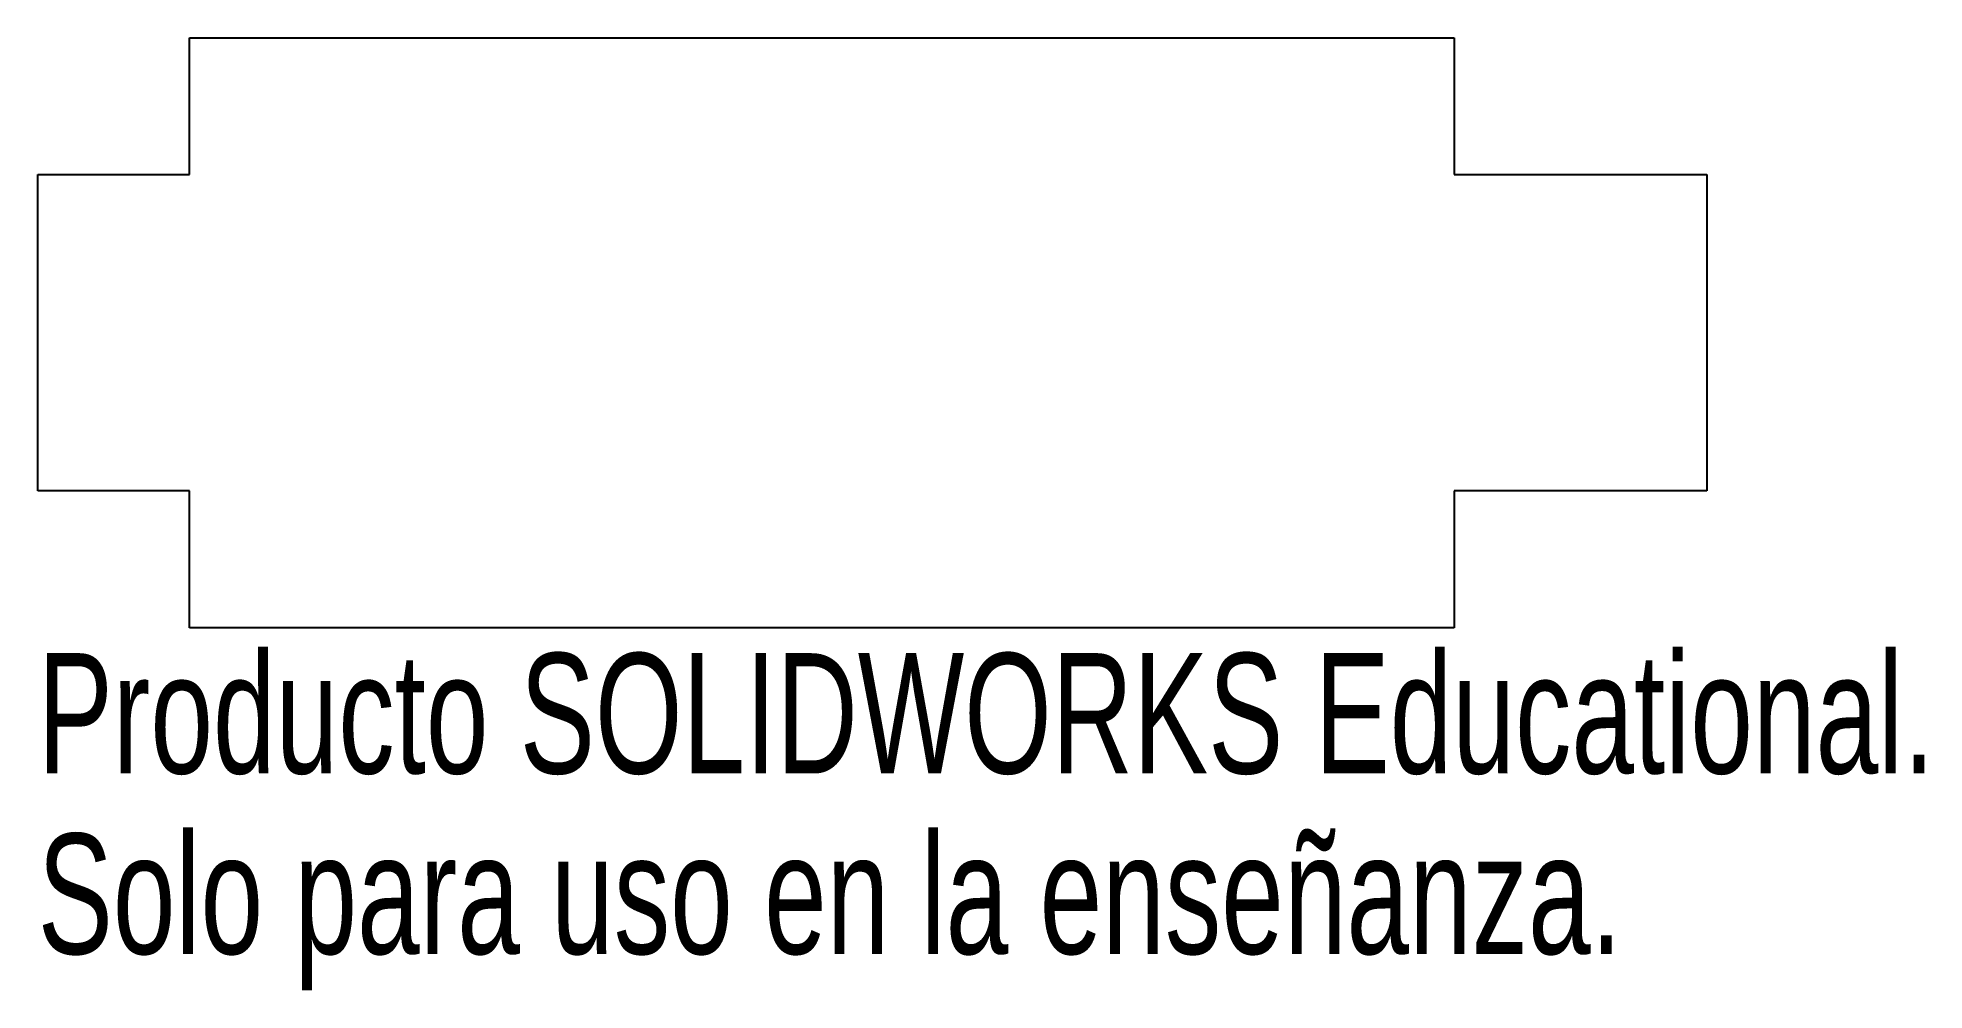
# Model space of a CAD drawing. Header units: inches. Extents: x 7.36 to 10.34, y -1.04 to 0.47.
import ezdxf

# ---------------------------------------------------------------- set-up
doc = ezdxf.new("R2010")
doc.units = ezdxf.units.IN
doc.header["$MEASUREMENT"] = 0
doc.styles.add('SLDTEXTSTYLE0', font='TXT', dxfattribs={"width": 0.7})

msp = doc.modelspace()

# ---------------------------------------------------------------- linework, layer by layer
at = {"color": 7, "linetype": 'Continuous', "lineweight": 25}
for p, q in [((7.6, 0.4665), (9.6, 0.4665)), ((7.6, 0.25), (7.6, 0.4665)), ((9.6, 0.4665), (9.6, 0.25)), ((7.36, 0.25), (7.6, 0.25)), ((7.36, -0.25), (7.36, 0.25)), ((9.6, 0.25), (10, 0.25)), ((10, 0.25), (10, -0.25)), ((7.6, -0.25), (7.36, -0.25)), ((7.6, -0.4665), (7.6, -0.25)), ((10, -0.25), (9.6, -0.25)), ((9.6, -0.25), (9.6, -0.4665)), ((9.6, -0.4665), (7.6, -0.4665))]:
    msp.add_line(p, q, dxfattribs=at)

# ---------------------------------------------------------------- texts
at = {"color": 7, "linetype": 'Continuous', "char_height": 0.1903, "attachment_point": 1, "style": 'SLDTEXTSTYLE0'}
for s, insert in [('Producto SOLIDWORKS Educational.', (7.36, -0.5067)), ('Solo para uso en la enseñanza.', (7.36, -0.7921))]:
    msp.add_mtext(s, dxfattribs=dict(at, insert=insert))

doc.saveas('drawing.dxf')
